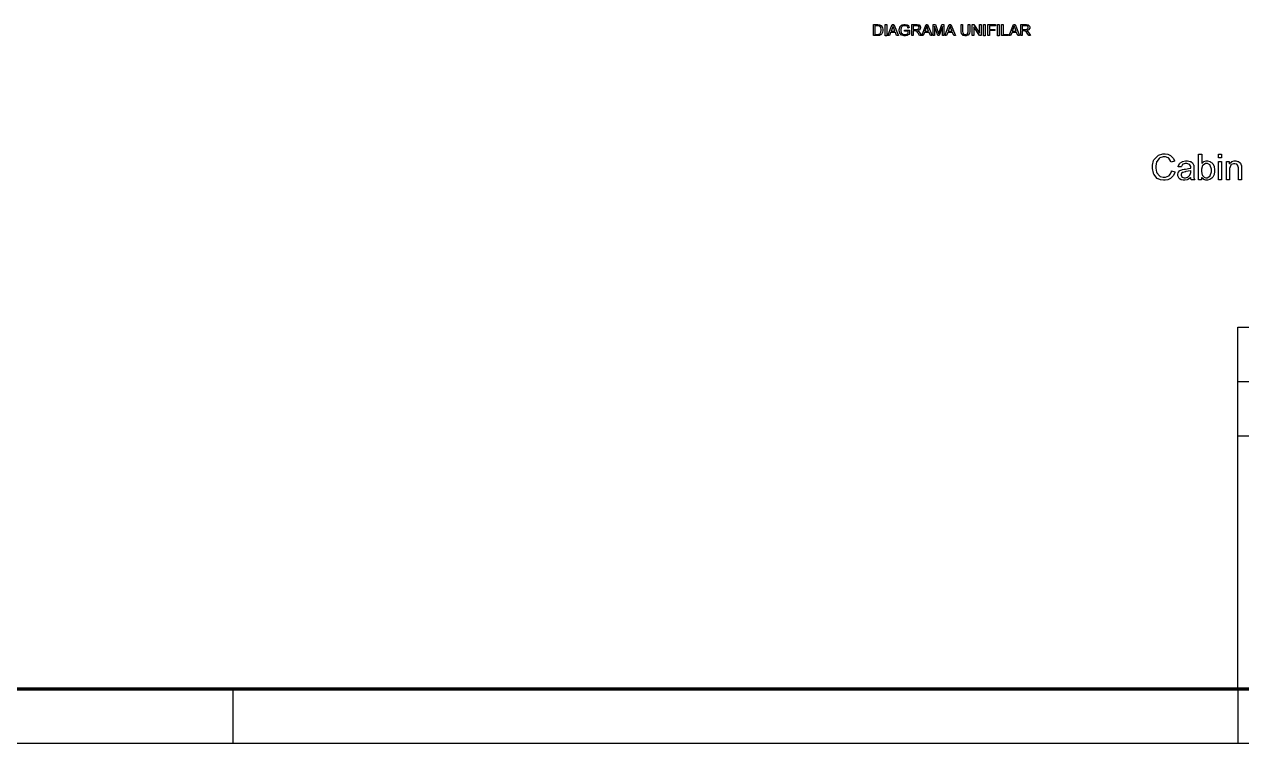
# Model space of a CAD drawing. Header units: metres. Extents: x -593 to 248, y 430 to 1024.
# Drawn here: x -160.1 to 64, y 429.6 to 562 of the extents above; entities that cross this region are included whole.
import ezdxf

# ---------------------------------------------------------------- set-up
doc = ezdxf.new("R2010")
doc.units = ezdxf.units.M
doc.header["$MEASUREMENT"] = 0
doc.layers.add('C00-00-00-BLACK', color=7, linetype='Continuous')

msp = doc.modelspace()

# ---------------------------------------------------------------- linework, layer by layer
for p, q in [((63.3, 439.57), (63.3, 506.24)), ((63.3, 506.24), (238.3, 506.24)), ((63.3, 496.24), (238.3, 496.24)), ((63.3, 486.24), (238.3, 486.24)), ((-121.7, 439.57), (-121.7, 429.57)), ((63.3, 439.57), (63.3, 429.57)), ((248.3, 429.57), (-592.7, 429.57))]:
    msp.add_line(p, q)
at = {"lineweight": 100}
msp.add_line((238.3, 439.57), (-572.7, 439.57), dxfattribs=at)
at = {"layer": 'C00-00-00-BLACK'}
for points in [[(-3.76, 559.93), (-3.76, 561.97), (-3.04, 561.97), (-2.96, 561.97), (-2.72, 561.94), (-2.7, 561.93), (-2.63, 561.93), (-2.43, 561.82), (-2.41, 561.8), (-2.37, 561.78), (-2.16, 561.49), (-2.15, 561.46), (-2.14, 561.42), (-2.06, 561.07), (-2.06, 560.95), (-2.06, 560.84), (-2.1, 560.56), (-2.11, 560.53), (-2.12, 560.51), (-2.26, 560.25), (-2.28, 560.23), (-2.29, 560.22), (-2.43, 560.07), (-2.45, 560.06), (-2.47, 560.05), (-2.64, 559.98), (-2.7, 559.98), (-2.72, 559.97), (-2.93, 559.93), (-3, 559.93), (-3.76, 559.93)], [(-3.51, 560.15), (-3.04, 560.15), (-2.97, 560.15), (-2.8, 560.19), (-2.74, 560.19), (-2.72, 560.2), (-2.54, 560.31), (-2.53, 560.32), (-2.52, 560.33), (-2.42, 560.54), (-2.41, 560.57), (-2.4, 560.6), (-2.36, 560.86), (-2.36, 560.95), (-2.36, 561.08), (-2.43, 561.43), (-2.45, 561.46), (-2.47, 561.49), (-2.64, 561.67), (-2.7, 561.67), (-2.72, 561.68), (-2.96, 561.72), (-3.04, 561.72), (-3.51, 561.72), (-3.51, 560.15)], [(-1.62, 561.98), (-1.33, 561.98), (-1.33, 559.91), (-1.62, 559.91), (-1.62, 561.98)], [(-1.13, 559.93), (-0.33, 561.97), (-0.03, 561.97), (0.82, 559.93), (0.48, 559.93), (0.27, 560.53), (-0.62, 560.53), (-0.83, 559.93), (-1.13, 559.93)], [(-0.54, 560.78), (0.18, 560.78), (-0.03, 561.33), (-0.05, 561.38), (-0.19, 561.72), (-0.2, 561.76), (-0.2, 561.66), (-0.27, 561.41), (-0.28, 561.38), (-0.54, 560.78)], [(1.96, 560.74), (1.96, 560.95), (2.85, 560.95), (2.85, 560.19), (2.82, 560.17), (2.47, 559.99), (2.43, 559.98), (2.4, 559.97), (2.11, 559.89), (2.01, 559.89), (1.87, 559.89), (1.5, 560), (1.45, 560.02), (1.41, 560.04), (1.09, 560.36), (1.07, 560.4), (1.05, 560.44), (0.95, 560.82), (0.95, 560.95), (0.95, 561.09), (1.05, 561.46), (1.07, 561.5), (1.09, 561.55), (1.41, 561.86), (1.45, 561.88), (1.49, 561.91), (1.84, 562.01), (1.96, 562.01), (2.07, 562.01), (2.36, 561.94), (2.39, 561.93), (2.42, 561.92), (2.66, 561.78), (2.69, 561.76), (2.69, 561.74), (2.8, 561.45), (2.81, 561.42), (2.56, 561.33), (2.56, 561.4), (2.48, 561.57), (2.47, 561.59), (2.46, 561.6), (2.28, 561.71), (2.26, 561.72), (2.24, 561.73), (2.03, 561.76), (1.96, 561.76), (1.89, 561.76), (1.69, 561.73), (1.67, 561.72), (1.64, 561.71), (1.46, 561.6), (1.45, 561.59), (1.43, 561.57), (1.33, 561.42), (1.33, 561.38), (1.31, 561.34), (1.24, 561.05), (1.24, 560.95), (1.24, 560.83), (1.32, 560.52), (1.33, 560.48), (1.35, 560.45), (1.59, 560.24), (1.62, 560.23), (1.64, 560.21), (1.92, 560.15), (2.01, 560.15), (2.01, 560.15), (2.31, 560.18), (2.35, 560.19), (2.37, 560.2), (2.58, 560.34), (2.6, 560.36), (2.6, 560.74), (1.96, 560.74)], [(3.28, 559.93), (3.28, 561.97), (4.17, 561.97), (4.28, 561.97), (4.57, 561.94), (4.59, 561.93), (4.61, 561.92), (4.79, 561.74), (4.8, 561.72), (4.83, 561.69), (4.89, 561.49), (4.89, 561.42), (4.89, 561.32), (4.78, 561.07), (4.76, 561.04), (4.74, 561.02), (4.44, 560.87), (4.34, 560.87), (4.35, 560.86), (4.47, 560.77), (4.47, 560.74), (4.49, 560.73), (4.7, 560.51), (4.72, 560.48), (5.06, 559.93), (4.72, 559.93), (4.47, 560.36), (4.44, 560.39), (4.26, 560.6), (4.25, 560.61), (4.24, 560.63), (4.14, 560.77), (4.13, 560.78), (4.09, 560.78), (4.02, 560.82), (4, 560.82), (3.96, 560.82), (3.86, 560.82), (3.83, 560.82), (3.54, 560.82), (3.54, 559.93), (3.28, 559.93)], [(3.54, 561.08), (4.13, 561.08), (4.2, 561.08), (4.4, 561.11), (4.42, 561.12), (4.46, 561.12), (4.54, 561.23), (4.55, 561.25), (4.56, 561.26), (4.63, 561.38), (4.63, 561.42), (4.63, 561.48), (4.53, 561.65), (4.51, 561.67), (4.49, 561.68), (4.25, 561.76), (4.17, 561.76), (3.54, 561.76), (3.54, 561.08)], [(5.1, 559.93), (5.91, 561.97), (6.16, 561.97), (7.01, 559.93), (6.71, 559.93), (6.46, 560.53), (5.61, 560.53), (5.4, 559.93), (5.1, 559.93)], [(5.7, 560.78), (6.38, 560.78), (6.16, 561.33), (6.15, 561.38), (6.04, 561.72), (6.04, 561.76), (6.02, 561.72), (5.92, 561.41), (5.91, 561.38), (5.7, 560.78)], [(7.22, 559.93), (7.22, 561.97), (7.65, 561.97), (8.11, 560.53), (8.12, 560.49), (8.23, 560.24), (8.24, 560.23), (8.24, 560.3), (8.32, 560.49), (8.33, 560.53), (8.83, 561.97), (9.17, 561.97), (9.17, 559.93), (8.92, 559.93), (8.92, 561.63), (8.33, 559.93), (8.07, 559.93), (7.48, 561.67), (7.48, 559.93), (7.22, 559.93)], [(9.39, 559.93), (10.19, 561.97), (10.49, 561.97), (11.34, 559.93), (11, 559.93), (10.79, 560.53), (9.9, 560.53), (9.69, 559.93), (9.39, 559.93)], [(9.98, 560.78), (10.7, 560.78), (10.49, 561.33), (10.47, 561.38), (10.33, 561.72), (10.32, 561.76), (10.32, 561.66), (10.25, 561.41), (10.24, 561.38), (9.98, 560.78)], [(13.67, 561.97), (13.97, 561.97), (13.97, 560.78), (13.97, 560.67), (13.89, 560.34), (13.88, 560.32), (13.87, 560.28), (13.66, 560.03), (13.63, 560.02), (13.6, 560), (13.27, 559.89), (13.16, 559.89), (13.04, 559.89), (12.73, 559.97), (12.7, 559.98), (12.66, 560), (12.45, 560.24), (12.44, 560.27), (12.42, 560.3), (12.36, 560.66), (12.36, 560.78), (12.36, 561.97), (12.61, 561.97), (12.61, 560.78), (12.61, 560.69), (12.65, 560.47), (12.65, 560.4), (12.66, 560.38), (12.8, 560.2), (12.82, 560.19), (12.84, 560.18), (13.05, 560.15), (13.12, 560.15), (13.22, 560.15), (13.52, 560.25), (13.54, 560.27), (13.56, 560.29), (13.67, 560.66), (13.67, 560.78), (13.67, 561.97)], [(14.39, 559.93), (14.39, 561.97), (14.69, 561.97), (15.75, 560.36), (15.75, 561.97), (16.04, 561.97), (16.04, 559.93), (15.75, 559.93), (14.69, 561.55), (14.69, 559.93), (14.39, 559.93)], [(16.49, 561.98), (16.79, 561.98), (16.79, 559.91), (16.49, 559.91), (16.49, 561.98)], [(17.27, 559.93), (17.27, 561.97), (18.67, 561.97), (18.67, 561.72), (17.57, 561.72), (17.57, 561.08), (18.55, 561.08), (18.55, 560.87), (17.57, 560.87), (17.57, 559.93), (17.27, 559.93)], [(19.08, 561.98), (19.37, 561.98), (19.37, 559.91), (19.08, 559.91), (19.08, 561.98)], [(19.82, 559.93), (19.82, 561.97), (20.07, 561.97), (20.07, 560.15), (21.09, 560.15), (21.09, 559.93), (19.82, 559.93)], [(21.22, 559.93), (21.98, 561.97), (22.28, 561.97), (23.13, 559.93), (22.83, 559.93), (22.58, 560.53), (21.73, 560.53), (21.47, 559.93), (21.22, 559.93)], [(21.77, 560.78), (22.49, 560.78), (22.28, 561.33), (22.26, 561.38), (22.12, 561.72), (22.11, 561.76), (22.11, 561.66), (22.03, 561.41), (22.02, 561.38), (21.77, 560.78)], [(23.34, 559.93), (23.34, 561.97), (24.27, 561.97), (24.37, 561.97), (24.63, 561.94), (24.65, 561.93), (24.69, 561.92), (24.89, 561.74), (24.91, 561.72), (24.92, 561.69), (24.99, 561.49), (24.99, 561.42), (24.99, 561.32), (24.85, 561.07), (24.82, 561.04), (24.8, 561.02), (24.5, 560.87), (24.4, 560.87), (24.42, 560.86), (24.56, 560.75), (24.57, 560.74), (24.59, 560.73), (24.77, 560.51), (24.78, 560.48), (25.16, 559.93), (24.82, 559.93), (24.53, 560.36), (24.5, 560.39), (24.37, 560.6), (24.36, 560.61), (24.34, 560.63), (24.2, 560.77), (24.19, 560.78), (24.16, 560.78), (24.08, 560.82), (24.06, 560.82), (24.06, 560.82), (23.97, 560.82), (23.93, 560.82), (23.59, 560.82), (23.59, 559.93), (23.34, 559.93)], [(23.59, 561.08), (24.19, 561.08), (24.26, 561.08), (24.46, 561.11), (24.48, 561.12), (24.53, 561.12), (24.64, 561.23), (24.65, 561.25), (24.66, 561.26), (24.7, 561.38), (24.7, 561.42), (24.7, 561.48), (24.62, 561.65), (24.61, 561.67), (24.59, 561.68), (24.35, 561.76), (24.27, 561.76), (23.59, 561.76), (23.59, 561.08)], [(51.1, 535.03), (51.73, 534.87), (51.7, 534.74), (51.45, 534.2), (51.1, 533.79), (51.01, 533.72), (50.93, 533.65), (50.44, 533.4), (49.95, 533.3), (49.78, 533.3), (49.61, 533.3), (49.09, 533.37), (48.63, 533.54), (48.55, 533.59), (48.47, 533.65), (47.83, 534.42), (47.79, 534.53), (47.76, 534.62), (47.58, 535.47), (47.58, 535.76), (47.58, 536.08), (47.79, 536.97), (47.83, 537.07), (47.88, 537.15), (48.55, 537.83), (48.64, 537.88), (48.72, 537.93), (49.52, 538.17), (49.78, 538.17), (49.95, 538.17), (50.44, 538.08), (50.89, 537.86), (50.97, 537.79), (51.05, 537.74), (51.39, 537.38), (51.62, 536.92), (51.65, 536.82), (51.01, 536.65), (50.99, 536.73), (50.6, 537.37), (50.55, 537.41), (50.49, 537.44), (49.96, 537.62), (49.78, 537.62), (49.55, 537.62), (48.91, 537.41), (48.85, 537.36), (48.8, 537.32), (48.37, 536.76), (48.34, 536.69), (48.32, 536.62), (48.21, 535.97), (48.21, 535.76), (48.21, 535.5), (48.35, 534.81), (48.38, 534.74), (48.41, 534.67), (48.87, 534.09), (48.94, 534.06), (49, 534.02), (49.55, 533.85), (49.74, 533.85), (49.96, 533.85), (50.57, 534.09), (50.63, 534.14), (50.68, 534.19), (50.91, 534.51), (51.07, 534.94), (51.1, 535.03)], [(56.61, 533.38), (56.06, 533.38), (56.06, 538.09), (56.65, 538.09), (56.65, 536.39), (56.72, 536.48), (57.07, 536.75), (57.46, 536.86), (57.59, 536.86), (57.73, 536.86), (58.14, 536.75), (58.18, 536.73), (58.22, 536.71), (58.61, 536.42), (58.64, 536.39), (58.68, 536.35), (58.92, 535.89), (58.94, 535.84), (58.95, 535.79), (59.03, 535.29), (59.03, 535.12), (59.03, 534.93), (58.93, 534.36), (58.68, 533.85), (58.6, 533.76), (58.53, 533.69), (58.12, 533.42), (57.69, 533.3), (57.54, 533.3), (57.41, 533.3), (57.01, 533.42), (56.66, 533.72), (56.61, 533.81), (56.61, 533.38)], [(59.75, 537.41), (59.75, 538.09), (60.3, 538.09), (60.3, 537.41), (59.75, 537.41)], [(54.66, 533.81), (54.61, 533.76), (54.08, 533.44), (54.02, 533.42), (53.97, 533.4), (53.53, 533.3), (53.39, 533.3), (53.26, 533.3), (52.88, 533.37), (52.58, 533.54), (52.54, 533.59), (52.49, 533.64), (52.24, 534.11), (52.24, 534.27), (52.24, 534.39), (52.3, 534.71), (52.33, 534.74), (52.35, 534.77), (52.59, 535.06), (52.62, 535.08), (52.65, 535.1), (53.01, 535.24), (53.05, 535.25), (53.08, 535.26), (53.44, 535.33), (53.56, 535.33), (53.67, 535.35), (54.55, 535.52), (54.62, 535.54), (54.62, 535.58), (54.62, 535.68), (54.62, 535.71), (54.62, 535.83), (54.47, 536.16), (54.45, 536.18), (54.4, 536.21), (53.93, 536.39), (53.77, 536.39), (53.62, 536.39), (53.21, 536.29), (53.18, 536.26), (53.14, 536.23), (52.9, 535.81), (52.88, 535.76), (52.33, 535.8), (52.34, 535.86), (52.55, 536.36), (52.58, 536.39), (52.61, 536.43), (53.04, 536.71), (53.09, 536.73), (53.14, 536.75), (53.68, 536.86), (53.85, 536.86), (54.03, 536.86), (54.53, 536.78), (54.58, 536.77), (54.62, 536.75), (54.94, 536.54), (54.96, 536.52), (54.98, 536.49), (55.16, 536.14), (55.17, 536.1), (55.17, 535.97), (55.17, 535.68), (55.17, 535.58), (55.17, 534.82), (55.17, 534.66), (55.19, 534.16), (55.21, 533.89), (55.21, 533.81), (55.22, 533.76), (55.36, 533.41), (55.38, 533.38), (54.74, 533.38), (54.73, 533.41), (54.66, 533.71), (54.66, 533.81)], [(56.61, 535.12), (56.61, 534.9), (56.75, 534.27), (56.78, 534.23), (56.82, 534.16), (57.09, 533.89), (57.4, 533.76), (57.5, 533.76), (57.67, 533.76), (58.13, 534.05), (58.18, 534.1), (58.22, 534.16), (58.43, 534.85), (58.43, 535.08), (58.43, 535.33), (58.22, 536.04), (58.18, 536.1), (58.14, 536.15), (57.69, 536.39), (57.54, 536.39), (57.37, 536.39), (56.92, 536.11), (56.86, 536.05), (56.82, 536), (56.61, 535.34), (56.61, 535.12)], [(59.75, 533.38), (59.75, 536.77), (60.3, 536.77), (60.3, 533.38), (59.75, 533.38)], [(61.19, 533.38), (61.19, 536.77), (61.7, 536.77), (61.7, 536.31), (61.76, 536.4), (62.17, 536.73), (62.64, 536.86), (62.8, 536.86), (62.94, 536.86), (63.31, 536.78), (63.36, 536.77), (63.4, 536.75), (63.75, 536.51), (63.78, 536.48), (63.8, 536.44), (63.94, 536.1), (63.95, 536.05), (63.95, 535.9), (63.99, 535.57), (63.99, 535.46), (63.99, 533.38), (63.4, 533.38), (63.4, 535.46), (63.4, 535.59), (63.32, 535.95), (63.31, 535.97), (63.3, 536), (63.12, 536.24), (63.1, 536.26), (63.07, 536.29), (62.77, 536.35), (62.67, 536.35), (62.51, 536.35), (62.08, 536.18), (62.04, 536.14), (62, 536.1), (61.79, 535.46), (61.79, 535.25), (61.79, 533.38), (61.19, 533.38)], [(54.62, 535.08), (54.56, 535.06), (53.75, 534.89), (53.64, 534.87), (53.59, 534.86), (53.17, 534.75), (53.13, 534.74), (53.11, 534.73), (52.93, 534.59), (52.92, 534.57), (52.91, 534.55), (52.84, 534.37), (52.84, 534.31), (52.84, 534.21), (52.97, 533.92), (53, 533.89), (53.04, 533.87), (53.39, 533.76), (53.51, 533.76), (53.66, 533.76), (54.06, 533.87), (54.11, 533.89), (54.15, 533.92), (54.47, 534.27), (54.49, 534.31), (54.51, 534.35), (54.62, 534.74), (54.62, 534.87), (54.62, 535.08)]]:
    msp.add_lwpolyline(points, close=True, dxfattribs=at)

doc.saveas('drawing.dxf')
